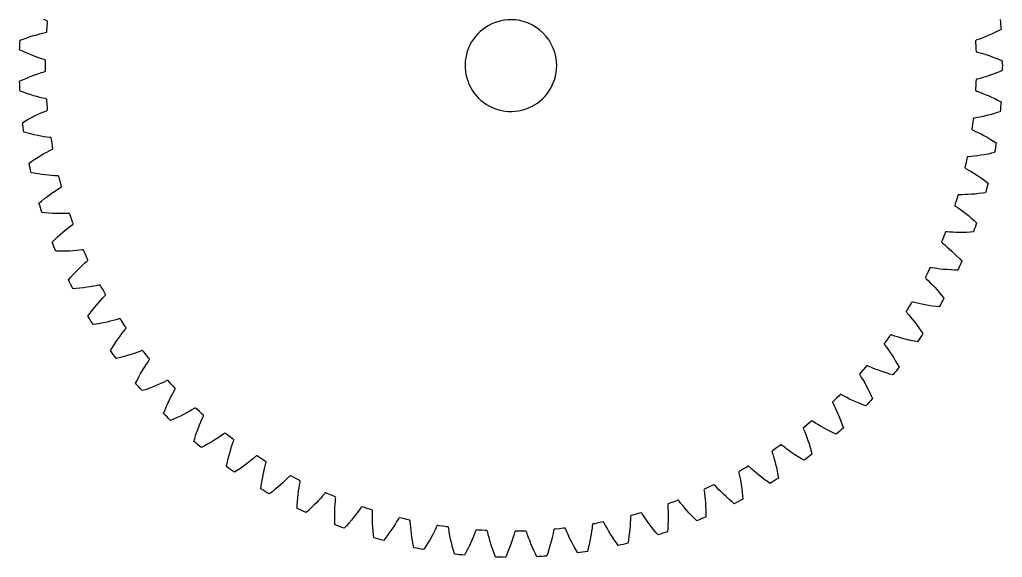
# Model space of a CAD drawing. Extents: x 12.3 to 98, y 54.1 to 139.9.
# Drawn here: x 12.3 to 98, y 54.1 to 101 of the extents above; entities that cross this region are included whole.
import ezdxf

# ---------------------------------------------------------------- set-up
doc = ezdxf.new("R2010")
doc.units = 0
doc.layers.get('0').update_dxf_attribs({"linetype": 'CONTINUOUS'})

msp = doc.modelspace()

# ---------------------------------------------------------------- linework, layer by layer
at = {"color": 7}
for points in [[(12.312744, 99.262308), (12.57053, 99.357793), (12.890465, 99.469573), (13.198261, 99.569919), (13.490773, 99.658543), (13.767606, 99.73613), (14.030981, 99.804029), (14.278988, 99.862441), (14.517491, 99.913302), (14.575821, 99.929879), (14.615591, 99.949791), (14.628481, 99.960751), (14.636681, 99.972254), (14.640181, 99.984201), (14.649881, 100.116143), (14.675551, 100.435234), (14.703451, 100.754138), (14.715911, 100.885847), (14.714411, 100.898214), (14.708211, 100.910925), (14.697331, 100.923881), (14.661441, 100.950146), (14.606691, 100.976219), (14.38001, 101.066142)], [(97.922863, 100.19772), (97.679077, 100.070679), (97.375674, 99.919681), (97.082882, 99.781549), (96.803784, 99.656963), (96.538858, 99.545291), (96.286069, 99.444917), (96.047338, 99.355882), (95.817091, 99.27553), (95.761301, 99.251773), (95.724341, 99.227034), (95.712921, 99.214545), (95.706221, 99.202103), (95.704221, 99.189809), (95.711121, 99.057694), (95.725641, 98.737901), (95.737931, 98.418015), (95.742131, 98.285783), (95.745131, 98.273699), (95.752831, 98.261862), (95.765251, 98.250372), (95.804151, 98.228812), (95.861741, 98.209807), (96.097905, 98.149003), (96.343249, 98.080257), (96.60355, 98.001388), (96.876891, 97.912277), (97.165435, 97.811481), (97.468759, 97.698334), (97.783733, 97.573254), (98.037294, 97.467058)], [(12.276765, 95.670203), (12.525657, 95.786925), (12.835117, 95.925085), (13.133437, 96.050835), (13.417507, 96.163625), (13.686877, 96.264105), (13.943647, 96.353805), (14.185896, 96.432765), (14.419306, 96.503405), (14.476046, 96.524805), (14.514006, 96.547975), (14.525936, 96.559975), (14.533136, 96.572125), (14.535636, 96.584325), (14.534236, 96.716615), (14.533105, 97.036738), (14.534205, 97.356858), (14.535605, 97.489147), (14.533105, 97.501347), (14.525905, 97.513497), (14.513975, 97.525497), (14.476015, 97.548667), (14.419275, 97.570067), (14.185865, 97.640707), (13.943616, 97.719667), (13.686846, 97.809367), (13.417476, 97.909847), (13.133406, 98.022637), (12.835086, 98.148387), (12.525626, 98.286547), (12.276734, 98.403269)], [(98.037294, 96.607264), (97.783733, 96.501068), (97.468759, 96.375988), (97.165435, 96.262841), (96.876891, 96.162045), (96.60355, 96.072933), (96.343249, 95.994065), (96.097905, 95.925319), (95.861741, 95.864515), (95.804151, 95.84551), (95.765251, 95.82395), (95.752831, 95.81246), (95.745131, 95.800623), (95.742131, 95.788539), (95.737931, 95.656306), (95.725641, 95.33642), (95.711121, 95.016628), (95.704221, 94.884513), (95.706221, 94.872219), (95.712921, 94.859777), (95.724341, 94.847288), (95.761301, 94.822549), (95.817091, 94.798792), (96.047338, 94.71844), (96.286069, 94.629405), (96.538858, 94.529031), (96.803784, 94.417359), (97.082882, 94.292772), (97.375674, 94.15464), (97.679077, 94.003643), (97.922863, 93.876601)], [(12.779667, 92.22483), (13.076481, 92.3884), (13.363232, 92.538672), (13.636868, 92.674837), (13.896885, 92.797504), (14.145248, 92.908376), (14.380041, 93.00733), (14.606722, 93.097253), (14.661472, 93.123326), (14.697362, 93.149591), (14.708242, 93.162547), (14.714442, 93.175258), (14.715942, 93.187625), (14.703482, 93.319334), (14.675582, 93.638238), (14.649912, 93.957329), (14.640212, 94.089271), (14.636712, 94.101218), (14.628512, 94.112721), (14.615622, 94.123681), (14.575852, 94.143593), (14.517522, 94.16017), (14.279019, 94.211031), (14.031012, 94.269443), (13.767637, 94.337342), (13.490804, 94.414929), (13.198292, 94.503553), (12.890496, 94.603899), (12.570561, 94.715679), (12.312775, 94.811164)], [(97.850913, 93.019823), (97.589355, 92.935217), (97.265019, 92.836932), (96.953291, 92.749563), (96.657324, 92.673266), (96.377485, 92.607339), (96.111497, 92.550528), (95.861261, 92.502553), (95.620838, 92.461724), (95.561858, 92.447604), (95.521298, 92.429374), (95.507958, 92.418964), (95.499258, 92.407815), (95.495258, 92.396026), (95.480058, 92.264605), (95.441048, 91.946869), (95.399818, 91.629413), (95.381858, 91.498341), (95.382819, 91.485923), (95.388419, 91.472964), (95.398749, 91.459563), (95.433509, 91.431818), (95.487119, 91.403475), (95.709835, 91.304138), (95.940278, 91.195438), (96.183781, 91.074264), (96.438434, 90.940815), (96.706128, 90.793311), (96.986335, 90.631164), (97.276038, 90.455307), (97.508339, 90.308312)], [(12.541799, 92.088116), (12.779667, 92.22483)], [(13.105234, 88.540318), (13.331175, 88.696912), (13.613261, 88.884745), (13.886432, 89.058485), (14.147713, 89.217069), (14.396554, 89.361064), (14.634769, 89.49233), (14.860459, 89.610583), (15.078819, 89.71916), (15.131199, 89.749723), (15.164759, 89.778899), (15.174559, 89.792721), (15.179659, 89.805905), (15.180099, 89.818353), (15.156669, 89.948558), (15.102179, 90.264008), (15.049899, 90.579832), (15.029209, 90.710501), (15.024709, 90.722111), (15.015609, 90.732887), (15.001849, 90.742727), (14.960559, 90.759242), (14.901049, 90.77088), (14.659127, 90.801605), (14.407101, 90.839059), (14.138968, 90.884682), (13.856614, 90.938832), (13.557713, 91.002668), (13.242599, 91.076906), (12.914432, 91.161523), (12.64956, 91.235102)], [(97.364952, 89.460559), (97.097231, 89.398136), (96.765808, 89.327336), (96.447863, 89.266358), (96.14655, 89.215094), (95.862175, 89.172815), (95.592367, 89.138461), (95.338994, 89.111593), (95.095997, 89.091025), (95.036047, 89.081885), (94.994097, 89.067114), (94.979937, 89.057854), (94.970337, 89.047471), (94.965337, 89.03606), (94.939197, 88.906372), (94.873737, 88.593015), (94.806088, 88.280123), (94.777228, 88.151013), (94.777147, 88.138558), (94.781647, 88.125172), (94.790847, 88.110954), (94.823157, 88.080398), (94.874206, 88.047669), (95.087829, 87.930044), (95.308368, 87.802443), (95.540878, 87.661318), (95.78347, 87.507028), (96.037882, 87.337642), (96.303538, 87.152616), (96.577511, 86.953135), (96.796696, 86.787216)], [(13.963646, 85.052115), (14.17569, 85.227067), (14.441068, 85.437846), (14.698743, 85.633834), (14.945839, 85.813726), (15.181758, 85.978039), (15.408154, 86.128777), (15.623156, 86.265501), (15.831666, 86.391969), (15.881296, 86.426809), (15.912306, 86.458689), (15.920906, 86.473279), (15.924906, 86.486839), (15.924303, 86.499279), (15.890063, 86.627067), (15.809363, 86.936852), (15.730843, 87.247193), (15.699293, 87.375672), (15.693793, 87.386864), (15.683783, 87.396834), (15.669243, 87.405494), (15.626713, 87.418496), (15.566433, 87.425116), (15.322789, 87.43549), (15.068513, 87.451724), (14.797502, 87.47475), (14.511607, 87.505084), (14.208412, 87.543685), (13.888192, 87.591295), (13.554096, 87.648155), (13.283996, 87.699313)], [(96.582874, 85.954435), (96.310869, 85.914635), (95.974684, 85.871815), (95.652751, 85.837655), (95.348205, 85.811785), (95.06129, 85.793455), (94.789554, 85.781795), (94.534822, 85.776195), (94.290956, 85.776033), (94.230456, 85.771933), (94.187416, 85.760723), (94.172526, 85.752723), (94.162106, 85.743223), (94.156206, 85.732273), (94.119306, 85.605227), (94.027856, 85.298447), (93.934256, 84.992313), (93.894686, 84.866071), (93.893586, 84.853672), (93.896986, 84.839952), (93.904986, 84.825012), (93.934626, 84.791862), (93.982756, 84.754972), (94.185786, 84.619884), (94.394875, 84.474276), (94.61476, 84.31419), (94.843591, 84.140142), (95.082936, 83.950061), (95.332178, 83.743454), (95.588497, 83.521747), (95.79303, 83.338069)], [(15.110971, 81.648035), (15.307632, 81.840116), (15.554443, 82.072362), (15.794814, 82.289225), (16.02599, 82.489162), (16.247333, 82.67264), (16.460321, 82.841793), (16.663129, 82.996029), (16.860324, 83.139501), (16.906874, 83.178371), (16.935104, 83.212731), (16.942404, 83.227991), (16.945204, 83.241841), (16.943604, 83.254191), (16.898784, 83.378665), (16.792449, 83.68061), (16.68823, 83.983293), (16.64604, 84.108681), (16.63964, 84.119381), (16.62883, 84.128481), (16.61362, 84.135881), (16.57015, 84.145281), (16.50953, 84.146781), (16.265872, 84.136731), (16.01113, 84.131631), (15.739143, 84.131899), (15.451712, 84.138199), (15.14635, 84.151289), (14.823269, 84.171939), (14.485586, 84.200639), (14.212152, 84.229019)], [(95.510273, 82.526101), (95.235891, 82.509201), (94.897302, 82.494661), (94.573641, 82.487561), (94.267998, 82.487264), (93.980555, 82.492964), (93.708796, 82.504084), (93.45449, 82.519844), (93.211467, 82.540084), (93.150837, 82.541074), (93.107017, 82.533474), (93.091507, 82.526674), (93.080317, 82.518074), (93.073517, 82.507654), (93.026107, 82.384143), (92.909304, 82.08609), (92.790418, 81.788863), (92.740428, 81.666375), (92.738228, 81.654105), (92.740428, 81.640155), (92.747128, 81.624605), (92.773888, 81.589085), (92.818768, 81.548305), (93.009783, 81.396701), (93.205954, 81.234108), (93.411672, 81.056184), (93.625137, 80.863598), (93.847738, 80.654155), (94.078817, 80.427417), (94.315685, 80.185039), (94.504131, 79.984891)], [(16.539178, 78.351833), (16.719078, 78.559696), (16.945589, 78.811779), (17.166969, 79.047995), (17.380604, 79.266576), (17.585817, 79.467932), (17.783904, 79.654314), (17.973094, 79.82498), (18.157593, 79.984449), (18.200723, 80.027079), (18.225973, 80.063689), (18.231973, 80.079499), (18.233673, 80.093539), (18.230973, 80.105709), (18.175893, 80.225997), (18.044666, 80.517985), (17.915484, 80.810885), (17.862944, 80.932303), (17.855644, 80.942433), (17.844104, 80.950633), (17.828324, 80.956733), (17.784224, 80.962433), (17.723684, 80.958933), (17.481721, 80.928533), (17.228299, 80.902133), (16.957244, 80.879643), (16.670294, 80.861873), (16.364907, 80.849373), (16.041231, 80.842873), (15.702331, 80.84322), (15.427482, 80.84862)], [(94.154422, 79.199431), (93.879588, 79.205531), (93.54097, 79.219371), (93.217849, 79.239381), (92.913253, 79.264661), (92.627298, 79.294431), (92.357423, 79.328251), (92.105328, 79.365241), (91.864851, 79.405751), (91.804511, 79.411851), (91.760211, 79.407951), (91.744192, 79.402551), (91.732322, 79.394851), (91.724622, 79.385051), (91.667042, 79.265939), (91.525709, 78.978706), (91.382369, 78.692469), (91.322299, 78.574594), (91.319099, 78.562554), (91.320199, 78.548464), (91.325499, 78.532414), (91.349199, 78.494784), (91.390509, 78.450384), (91.568168, 78.283329), (91.750045, 78.10489), (91.940153, 77.910376), (92.136753, 77.700604), (92.341048, 77.473269), (92.552344, 77.22799), (92.7681, 76.966641), (92.939137, 76.751426)], [(18.238162, 75.186648), (18.400037, 75.408837), (18.604659, 75.67899), (18.805499, 75.932902), (19.000094, 76.168592), (19.187738, 76.386414), (19.369534, 76.588718), (19.54378, 76.774616), (19.714288, 76.948965), (19.753698, 76.995055), (19.775798, 77.033645), (19.780498, 77.049905), (19.780971, 77.064025), (19.777271, 77.075925), (19.712321, 77.191182), (19.557121, 77.471166), (19.403883, 77.752229), (19.341373, 77.868825), (19.333273, 77.878325), (19.321093, 77.885525), (19.304853, 77.890325), (19.260423, 77.892325), (19.200393, 77.883725), (18.961824, 77.833185), (18.711499, 77.785675), (18.443276, 77.740585), (18.158819, 77.698865), (17.85555, 77.660855), (17.533549, 77.627335), (17.195808, 77.599325), (16.921473, 77.581705)], [(92.524928, 75.997984), (92.25157, 76.027074), (91.915298, 76.069204), (91.594985, 76.116174), (91.293574, 76.166854), (91.011113, 76.220444), (90.745014, 76.276734), (90.496899, 76.334684), (90.260655, 76.395174), (90.201035, 76.406264), (90.156565, 76.406109), (90.140145, 76.402009), (90.127675, 76.395309), (90.119175, 76.386209), (90.051835, 76.272333), (89.886962, 75.997933), (89.720173, 75.724694), (89.650453, 75.612258), (89.646253, 75.600518), (89.646134, 75.586389), (89.650134, 75.569939), (89.670604, 75.530459), (89.708054, 75.482759), (89.871111, 75.301423), (90.03742, 75.108391), (90.210585, 74.898651), (90.388943, 74.673163), (90.573498, 74.429531), (90.763528, 74.167431), (90.956658, 73.888945), (91.109087, 73.660173)], [(20.196004, 72.174764), (20.338718, 72.409718), (20.520017, 72.696046), (20.698905, 72.965874), (20.873096, 73.217021), (21.041855, 73.44978), (21.206085, 73.666587), (21.364164, 73.866414), (21.519485, 74.054418), (21.554905, 74.103638), (21.573705, 74.143948), (21.577005, 74.160548), (21.576295, 74.174668), (21.571595, 74.186218), (21.497225, 74.295636), (21.319141, 74.561651), (21.142922, 74.828905), (21.070872, 74.939862), (21.062072, 74.948662), (21.049332, 74.954762), (21.032752, 74.958162), (20.988312, 74.956462), (20.929212, 74.942892), (20.695709, 74.872562), (20.450238, 74.804272), (20.18673, 74.736892), (19.906761, 74.671512), (19.607737, 74.608252), (19.28967, 74.547902), (18.955458, 74.491722), (18.683558, 74.451212)], [(90.633284, 72.944033), (90.36332, 72.995893), (90.031753, 73.066013), (89.716493, 73.139623), (89.420379, 73.215343), (89.143393, 73.292383), (88.882938, 73.370743), (88.640543, 73.449253), (88.410189, 73.529303), (88.351709, 73.545343), (88.307379, 73.548943), (88.290669, 73.546243), (88.277689, 73.540643), (88.268489, 73.532243), (88.191859, 73.424401), (88.004603, 73.16476), (87.815535, 72.906436), (87.736655, 72.800228), (87.731555, 72.788878), (87.730255, 72.774808), (87.732855, 72.758088), (87.749945, 72.717028), (87.783265, 72.666368), (87.930577, 72.472026), (88.080149, 72.265755), (88.235156, 72.04226), (88.394021, 71.802638), (88.557542, 71.544417), (88.724973, 71.267335), (88.894123, 70.973665), (89.026873, 70.732941)], [(22.398953, 69.337276), (22.521506, 69.583347), (22.67821, 69.883843), (22.833893, 70.167693), (22.986457, 70.432535), (23.135148, 70.678599), (23.28066, 70.908389), (23.421463, 71.120742), (23.560507, 71.321084), (23.591677, 71.373104), (23.607037, 71.414844), (23.608937, 71.431664), (23.607037, 71.445674), (23.601437, 71.456794), (23.518177, 71.559606), (23.318458, 71.809786), (23.120494, 72.061358), (23.039414, 72.165896), (23.029914, 72.173896), (23.016714, 72.178896), (22.999914, 72.180896), (22.955774, 72.175496), (22.898014, 72.157026), (22.671214, 72.067406), (22.432319, 71.978816), (22.175373, 71.889616), (21.901856, 71.801046), (21.609173, 71.712986), (21.297273, 71.626236), (20.968933, 71.542296), (20.701377, 71.479176)], [(88.492816, 70.059126), (88.228137, 70.133396), (87.903601, 70.231016), (87.595607, 70.330756), (87.306868, 70.430992), (87.0373, 70.530942), (86.784315, 70.630822), (86.549339, 70.729342), (86.326491, 70.828382), (86.269551, 70.849262), (86.225681, 70.856562), (86.208811, 70.855262), (86.195411, 70.850762), (86.185511, 70.843162), (86.100121, 70.742111), (85.891796, 70.49905), (85.681775, 70.257452), (85.594285, 70.158222), (85.588185, 70.147342), (85.585685, 70.133422), (85.586885, 70.116542), (85.600485, 70.074202), (85.629455, 70.020932), (85.759988, 69.814943), (85.891776, 69.596879), (86.027538, 69.361199), (86.165794, 69.109124), (86.307134, 68.838125), (86.450793, 68.548005), (86.594776, 68.241211), (86.706918, 67.990222)], [(24.831692, 66.694092), (24.933225, 66.949557), (25.064234, 67.262111), (25.195619, 67.557993), (25.325487, 67.834672), (25.453066, 68.092316), (25.578839, 68.333475), (25.70138, 68.556866), (25.823172, 68.768141), (25.849882, 68.822581), (25.861692, 68.865451), (25.862174, 68.882371), (25.859074, 68.896171), (25.852574, 68.906781), (25.761004, 69.002261), (25.541051, 69.234852), (25.32273, 69.468975), (25.23318, 69.566365), (25.223, 69.573565), (25.20942, 69.577465), (25.19251, 69.578046), (25.14898, 69.568946), (25.09297, 69.545706), (24.874465, 69.437421), (24.643821, 69.329149), (24.395239, 69.218767), (24.130094, 69.107617), (23.845806, 68.995378), (23.542258, 68.882832), (23.222095, 68.771706), (22.96076, 68.686416)], [(86.118349, 67.36346), (85.860814, 67.45962), (85.545585, 67.584055), (85.247017, 67.709214), (84.967679, 67.833259), (84.70742, 67.955414), (84.463679, 68.07611), (84.237771, 68.193945), (84.023992, 68.311286), (83.969002, 68.336856), (83.925892, 68.347766), (83.908972, 68.347893), (83.895242, 68.344593), (83.884772, 68.337893), (83.791232, 68.244343), (83.563299, 68.019566), (83.333798, 67.79639), (83.238308, 67.70483), (83.231308, 67.6945), (83.227708, 67.68084), (83.227482, 67.66392), (83.237482, 67.62059), (83.261892, 67.56508), (83.37473, 67.348891), (83.487809, 67.120564), (83.603373, 66.874349), (83.720051, 66.61159), (83.838219, 66.329715), (83.957098, 66.028591), (84.074904, 65.710825), (84.165654, 65.451333)], [(27.477054, 64.263717), (27.556854, 64.526782), (27.661251, 64.849202), (27.767415, 65.155041), (27.873676, 65.441617), (27.979248, 65.709032), (28.084401, 65.959871), (28.187819, 66.192732), (28.291505, 66.413456), (28.313565, 66.469946), (28.321765, 66.513656), (28.32083, 66.530556), (28.31663, 66.544046), (28.30923, 66.554076), (28.20999, 66.641566), (27.971345, 66.854936), (27.734199, 67.069971), (27.636819, 67.159521), (27.626069, 67.165821), (27.612209, 67.168621), (27.595309, 67.167785), (27.552689, 67.155075), (27.498819, 67.127225), (27.290142, 67.001035), (27.069366, 66.873842), (26.830893, 66.743046), (26.575979, 66.610099), (26.30208, 66.474465), (26.009015, 66.336914), (25.699273, 66.199388), (25.445991, 66.092527)], [(83.526703, 64.876018), (83.278118, 64.993391), (82.974407, 65.143768), (82.687358, 65.293471), (82.41938, 65.440456), (82.170256, 65.583961), (81.93747, 65.724629), (81.722214, 65.860954), (81.519004, 65.995772), (81.466344, 66.025852), (81.424294, 66.040332), (81.407444, 66.041832), (81.393484, 66.039632), (81.382484, 66.033832), (81.281439, 65.948432), (81.035496, 65.743517), (80.788126, 65.540328), (80.685308, 65.457078), (80.677508, 65.447378), (80.672708, 65.434068), (80.671108, 65.417228), (80.677408, 65.373208), (80.697088, 65.315848), (80.791438, 65.090974), (80.885018, 64.853987), (80.979578, 64.598965), (81.073858, 64.327363), (81.168028, 64.036589), (81.261288, 63.726573), (81.352088, 63.400064), (81.420798, 63.133889)], [(30.31644, 62.063171), (30.37395, 62.33199), (30.451, 62.662016), (30.5312, 62.975665), (30.61311, 63.270127), (30.69594, 63.545438), (30.77973, 63.804196), (30.8633, 64.044895), (30.94815, 64.273521), (30.96541, 64.331651), (30.96991, 64.375891), (30.96761, 64.392651), (30.96231, 64.405751), (30.95411, 64.415151), (30.847896, 64.494021), (30.592234, 64.686673), (30.337926, 64.88111), (30.233394, 64.9622), (30.222154, 64.9676), (30.208114, 64.9692), (30.191344, 64.967), (30.149934, 64.95077), (30.098584, 64.91851), (29.901198, 64.775301), (29.69184, 64.630081), (29.465149, 64.479788), (29.222253, 64.325977), (28.960664, 64.1679), (28.680136, 64.006307), (28.382988, 63.843344), (28.139536, 63.715664)], [(80.735947, 62.614059), (80.498174, 62.751348), (80.208111, 62.926611), (79.934596, 63.099809), (79.679856, 63.268701), (79.443614, 63.432548), (79.223416, 63.592202), (79.020323, 63.746062), (78.829106, 63.897411), (78.779156, 63.931791), (78.738466, 63.949741), (78.721806, 63.952641), (78.707706, 63.951641), (78.696256, 63.946741), (78.588419, 63.870101), (78.326192, 63.686484), (78.062687, 63.504707), (77.953264, 63.430347), (77.944664, 63.421347), (77.938764, 63.408487), (77.935764, 63.391847), (77.938364, 63.347457), (77.953174, 63.288657), (78.028384, 63.056678), (78.101804, 62.812691), (78.174684, 62.550652), (78.245904, 62.272113), (78.315404, 61.974479), (78.382404, 61.657746), (78.445564, 61.324784), (78.491764, 61.053792)], [(33.330082, 60.10796), (33.364892, 60.380649), (33.414052, 60.715964), (33.467722, 61.035224), (33.524702, 61.335508), (33.584202, 61.616785), (33.646052, 61.881647), (33.709192, 62.128494), (33.774612, 62.363419), (33.786942, 62.422789), (33.787719, 62.467259), (33.784019, 62.483759), (33.777619, 62.496369), (33.768619, 62.505069), (33.656178, 62.574779), (33.385291, 62.745363), (33.115605, 62.917837), (33.004654, 62.989897), (32.993004, 62.994297), (32.978874, 62.994711), (32.962354, 62.991111), (32.922454, 62.971471), (32.873984, 62.935031), (32.689273, 62.775808), (32.492802, 62.613578), (32.279482, 62.444844), (32.050308, 62.271247), (31.802864, 62.091835), (31.536842, 61.907335), (31.254373, 61.720079), (31.022459, 61.572475)], [(77.765816, 60.593091), (77.540286, 60.750277), (77.265906, 60.949198), (77.007843, 61.144675), (76.768129, 61.334292), (76.546426, 61.517333), (76.340359, 61.694853), (76.150853, 61.865167), (75.972972, 62.031986), (75.926072, 62.070426), (75.887032, 62.091716), (75.870672, 62.096016), (75.856542, 62.096193), (75.844722, 62.092293), (75.73085, 62.024943), (75.454178, 61.863913), (75.176386, 61.704823), (75.061124, 61.639883), (75.051824, 61.631583), (75.044924, 61.619253), (75.040524, 61.602923), (75.039424, 61.558463), (75.049224, 61.498623), (75.104754, 61.261164), (75.157494, 61.01189), (75.208194, 60.74467), (75.255864, 60.461149), (75.300224, 60.158742), (75.340484, 59.837516), (75.375564, 59.500435), (75.398924, 59.226528)], [(36.496625, 58.411834), (36.508495, 58.686479), (36.529425, 59.024733), (36.556195, 59.347365), (36.587845, 59.651364), (36.623595, 59.936632), (36.663065, 60.205739), (36.705325, 60.457004), (36.750865, 60.69658), (36.758165, 60.75678), (36.755265, 60.80116), (36.750165, 60.81729), (36.742765, 60.82932), (36.733165, 60.83722), (36.615286, 60.89728), (36.331075, 61.044598), (36.047903, 61.193901), (35.931311, 61.256421), (35.919341, 61.259821), (35.905231, 61.259052), (35.889071, 61.254052), (35.850951, 61.231142), (35.805701, 61.190772), (35.634963, 61.016651), (35.452754, 60.83855), (35.254301, 60.652557), (35.040458, 60.460392), (34.808894, 60.260904), (34.559244, 60.054791), (34.293434, 59.844556), (34.074685, 59.678064)], [(74.636972, 58.828189), (74.425386, 59.003696), (74.168614, 59.224878), (73.927813, 59.441264), (73.704807, 59.650275), (73.499197, 59.851225), (73.308707, 60.045365), (73.134117, 60.230939), (72.97082, 60.412058), (72.9273, 60.454288), (72.89017, 60.478768), (72.87423, 60.484468), (72.86016, 60.485868), (72.84805, 60.482968), (72.728942, 60.425388), (72.439765, 60.288074), (72.149635, 60.152787), (72.029344, 60.097717), (72.019344, 60.090217), (72.011444, 60.078507), (72.005644, 60.062607), (72.000844, 60.018398), (72.005644, 59.957948), (72.041104, 59.716675), (72.072804, 59.463862), (72.100964, 59.193337), (72.124744, 58.906821), (72.143644, 58.601763), (72.156884, 58.278294), (72.163684, 57.93946), (72.164045, 57.664558)], [(39.793924, 56.986612), (39.782774, 57.261288), (39.775374, 57.600107), (39.775054, 57.923847), (39.781154, 58.229429), (39.792914, 58.516688), (39.809724, 58.788155), (39.830814, 59.042075), (39.856144, 59.284621), (39.858444, 59.345221), (39.851844, 59.389191), (39.845444, 59.404841), (39.837044, 59.416201), (39.826774, 59.423201), (39.704282, 59.473181), (39.408741, 59.5962), (39.114068, 59.721284), (38.992654, 59.773834), (38.980434, 59.776234), (38.966434, 59.774334), (38.950744, 59.768034), (38.914674, 59.742014), (38.872955, 59.698004), (38.717385, 59.510206), (38.550719, 59.317482), (38.368525, 59.115536), (38.171511, 58.906151), (37.957453, 58.687985), (37.725925, 58.461705), (37.47864, 58.229965), (37.274589, 58.045752)], [(43.199126, 55.842236), (43.165026, 56.115016), (43.129256, 56.452023), (43.101846, 56.774601), (43.082356, 57.079621), (43.070036, 57.366857), (43.064036, 57.638779), (43.0638, 57.893572), (43.0687, 58.137387), (43.0659, 58.197967), (43.05559, 58.241227), (43.04789, 58.256277), (43.03859, 58.266897), (43.02776, 58.273097), (42.901515, 58.312657), (42.596717, 58.410517), (42.292611, 58.510507), (42.167225, 58.552707), (42.154845, 58.554107), (42.141055, 58.551007), (42.125955, 58.543407), (42.092185, 58.514467), (42.054295, 58.467117), (41.914986, 58.26696), (41.765031, 58.060967), (41.600375, 57.844483), (41.421573, 57.619347), (41.226521, 57.384034), (41.01474, 57.139174), (40.787713, 56.887555), (40.599793, 56.686913)], [(71.371433, 57.331375), (71.175296, 57.52395), (70.937932, 57.765843), (70.716083, 58.00162), (70.511348, 58.228558), (70.323275, 58.446009), (70.149698, 58.655408), (69.991249, 58.854941), (69.84368, 59.049089), (69.80384, 59.094809), (69.76889, 59.122309), (69.75348, 59.129309), (69.73957, 59.131809), (69.72726, 59.129909), (69.603752, 59.082489), (69.3041, 58.969854), (69.003666, 58.859319), (68.879189, 58.814509), (68.868629, 58.807909), (68.859729, 58.796909), (68.852629, 58.781539), (68.844129, 58.737879), (68.843849, 58.677239), (68.858999, 58.433845), (68.869429, 58.179266), (68.874829, 57.907333), (68.874546, 57.619833), (68.867846, 57.314263), (68.853966, 56.99082), (68.832336, 56.652611), (68.809696, 56.378644)], [(46.6881, 54.987025), (46.631297, 55.255994), (46.567453, 55.588827), (46.513147, 55.90798), (46.468205, 56.2103), (46.431891, 56.495498), (46.403195, 56.765967), (46.381639, 57.019846), (46.366165, 57.263219), (46.358285, 57.323349), (46.344395, 57.365599), (46.335435, 57.379949), (46.325255, 57.389749), (46.313951, 57.394949), (46.184839, 57.423809), (45.872921, 57.495819), (45.561515, 57.570009), (45.433038, 57.601569), (45.420587, 57.601911), (45.407109, 57.597611), (45.392702, 57.588711), (45.361476, 57.557041), (45.327685, 57.506691), (45.205612, 57.295579), (45.073421, 57.07776), (44.927457, 56.848258), (44.768121, 56.60895), (44.593443, 56.358141), (44.402894, 56.096418), (44.197719, 55.826683), (44.027247, 55.611021)], [(67.991984, 56.112953), (67.812739, 56.32133), (67.596448, 56.582236), (67.395106, 56.83575), (67.210079, 57.079023), (67.040862, 57.311449), (66.885415, 57.534638), (66.744219, 57.74673), (66.613413, 57.952546), (66.577543, 58.001446), (66.545013, 58.031776), (66.530243, 58.040076), (66.516603, 58.043776), (66.504173, 58.042912), (66.37713, 58.006002), (66.069104, 57.918842), (65.760475, 57.833832), (65.632684, 57.799592), (65.621614, 57.793892), (65.611814, 57.783672), (65.603414, 57.768952), (65.591304, 57.726162), (65.585904, 57.665762), (65.580604, 57.421953), (65.569694, 57.167393), (65.552354, 56.895961), (65.528014, 56.609493), (65.495774, 56.305556), (65.454884, 55.984409), (65.405034, 55.649194), (65.359544, 55.378082)], [(50.236406, 54.426663), (50.157296, 54.689936), (50.065826, 55.016259), (49.985004, 55.329749), (49.914922, 55.627248), (49.85487, 55.908407), (49.803642, 56.175526), (49.760918, 56.426712), (49.725133, 56.667937), (49.712251, 56.727197), (49.694875, 56.768137), (49.684746, 56.781697), (49.673781, 56.790597), (49.662079, 56.794897), (49.531005, 56.812847), (49.214155, 56.858507), (48.897633, 56.906377), (48.766966, 56.927077), (48.75453, 56.926376), (48.741456, 56.920976), (48.727842, 56.910926), (48.699375, 56.876756), (48.669916, 56.823756), (48.565936, 56.603169), (48.452435, 56.375053), (48.326187, 56.134141), (48.187435, 55.882339), (48.034357, 55.617793), (47.866377, 55.341044), (47.684492, 55.055086), (47.532664, 54.825915)], [(60.987411, 54.54396), (60.845313, 54.779287), (60.675563, 55.07261), (60.519319, 55.356152), (60.377453, 55.626876), (60.249367, 55.884267), (60.133318, 56.130254), (60.029469, 56.362924), (59.934818, 56.587671), (59.907604, 56.641861), (59.880593, 56.677191), (59.867412, 56.687801), (59.854574, 56.693701), (59.842178, 56.694901), (59.710758, 56.679691), (59.392509, 56.645111), (59.074026, 56.612761), (58.942315, 56.600321), (58.930444, 56.596521), (58.919115, 56.588121), (58.908428, 56.575001), (58.889353, 56.534831), (58.874001, 56.476161), (58.828146, 56.236646), (58.774941, 55.987469), (58.712572, 55.722729), (58.640799, 55.444332), (58.55832, 55.150028), (58.464442, 54.840198), (58.359386, 54.517992), (58.26932, 54.258263)], [(64.522633, 55.181686), (64.361341, 55.404298), (64.167642, 55.682388), (63.988219, 55.95186), (63.824198, 56.209764), (63.675023, 56.455535), (63.538798, 56.690948), (63.415843, 56.914112), (63.302718, 57.13015), (63.271065, 57.18187), (63.241192, 57.21482), (63.227169, 57.22432), (63.213881, 57.22912), (63.201427, 57.2293), (63.071741, 57.20315), (62.757501, 57.14207), (62.442841, 57.08319), (62.312634, 57.05977), (62.30112, 57.05497), (62.290538, 57.04557), (62.280988, 57.0316), (62.265341, 56.98997), (62.254952, 56.930231), (62.2293, 56.687718), (62.197132, 56.434964), (62.157135, 56.165934), (62.10891, 55.882507), (62.051347, 55.582334), (61.983724, 55.265735), (61.905998, 54.935867), (61.837982, 54.669513)], [(53.819158, 54.165059), (53.718295, 54.420789), (53.599839, 54.738313), (53.493068, 55.04394), (53.398338, 55.334532), (53.31497, 55.60968), (53.24157, 55.871575), (53.177978, 56.118305), (53.122133, 56.35569), (53.104338, 56.41366), (53.083597, 56.453), (53.07237, 56.46566), (53.060697, 56.47366), (53.048679, 56.47696), (52.916562, 56.48386), (52.597004, 56.50284), (52.277586, 56.52406), (52.145644, 56.53376), (52.133311, 56.53206), (52.120732, 56.52566), (52.108007, 56.51451), (52.082499, 56.47808), (52.057578, 56.42279), (51.972421, 56.194276), (51.878406, 55.957462), (51.772761, 55.706831), (51.655565, 55.444302), (51.525161, 55.167875), (51.380927, 54.878039), (51.223609, 54.577865), (51.09149, 54.336793)], [(57.411224, 54.204273), (57.289317, 54.450683), (57.144706, 54.757181), (57.012736, 55.052802), (56.894022, 55.334448), (56.787923, 55.601655), (56.692865, 55.85649), (56.608849, 56.097033), (56.533336, 56.328913), (56.510752, 56.385193), (56.486792, 56.422663), (56.474545, 56.434343), (56.462246, 56.441343), (56.449996, 56.443643), (56.317764, 56.439443), (55.997738, 56.431643), (55.677665, 56.426043), (55.545375, 56.424643), (55.53323, 56.421843), (55.521234, 56.414343), (55.509486, 56.402163), (55.487116, 56.363723), (55.466909, 56.306543), (55.401173, 56.071705), (55.327304, 55.827854), (55.243001, 55.569262), (55.148184, 55.297847), (55.041368, 55.011477), (54.921893, 54.710589), (54.790244, 54.398304), (54.678761, 54.147022)]]:
    msp.add_lwpolyline(points, dxfattribs=at)
msp.add_lwpolyline([(55.147182, 101.036736)], close=True, dxfattribs=at)
for points in [[(55.147182, 101.036736), (53.529334, 101.036736), (52.070789, 100.062168), (51.451665, 98.567471)], [(57.975608, 99.865164), (57.225463, 100.615309), (56.208048, 101.036736), (55.147182, 101.036736)], [(97.850913, 101.054498), (97.877758, 100.769153), (97.901742, 100.483546), (97.922863, 100.19772)], [(59.147181, 97.036738), (59.147181, 98.097603), (58.725754, 99.115019), (57.975608, 99.865164)], [(12.276734, 98.403269), (12.285867, 98.689728), (12.297871, 98.976089), (12.312744, 99.262308)], [(51.451665, 98.567471), (50.832542, 97.072774), (51.174764, 95.352303), (52.318756, 94.208311)], [(56.677916, 93.341221), (58.172613, 93.960344), (59.147181, 95.418889), (59.147181, 97.036738)], [(98.037294, 97.467058), (98.040167, 97.180467), (98.040167, 96.893855), (98.037294, 96.607264)], [(12.312775, 94.811164), (12.297902, 95.097383), (12.285898, 95.383744), (12.276765, 95.670203)], [(52.318756, 94.208311), (53.462748, 93.06432), (55.183218, 92.722097), (56.677916, 93.341221)], [(97.922863, 93.876601), (97.901742, 93.590776), (97.877758, 93.305169), (97.850913, 93.019823)], [(12.64956, 91.235102), (12.610791, 91.519073), (12.574868, 91.803425), (12.541799, 92.088116)], [(97.508339, 90.308312), (97.463377, 90.025256), (97.415578, 89.742657), (97.364952, 89.460559)], [(13.283996, 87.699313), (13.2216, 87.979044), (13.16201, 88.259393), (13.105234, 88.540318)], [(96.796696, 86.787216), (96.728206, 86.508915), (96.656928, 86.231307), (96.582874, 85.954435)], [(14.212152, 84.229019), (14.126569, 84.502547), (14.043729, 84.776927), (13.963646, 85.052115)], [(95.79303, 83.338069), (95.701493, 83.066475), (95.607236, 82.795806), (95.510273, 82.526101)], [(15.427482, 80.84862), (15.31931, 81.114027), (15.213801, 81.380512), (15.110971, 81.648035)], [(94.504131, 79.984891), (94.390188, 79.721909), (94.273613, 79.460076), (94.154422, 79.199431)], [(16.921473, 77.581705), (16.791471, 77.83713), (16.664033, 78.093853), (16.539178, 78.351833)], [(92.939137, 76.751426), (92.803588, 76.498901), (92.665512, 76.247741), (92.524928, 75.997984)], [(18.683558, 74.451212), (18.532639, 74.694863), (18.384167, 74.94002), (18.238162, 75.186648)], [(91.109087, 73.660173), (90.952882, 73.419876), (90.794273, 73.181151), (90.633284, 72.944033)], [(20.701377, 71.479176), (20.5306, 71.709344), (20.362133, 71.941218), (20.196004, 72.174764)], [(89.026873, 70.732941), (88.85111, 70.506557), (88.673082, 70.281941), (88.492816, 70.059126)], [(22.96076, 68.686416), (22.771321, 68.901487), (22.584043, 69.118451), (22.398953, 69.337276)], [(86.706918, 67.990222), (86.512827, 67.77934), (86.316628, 67.570409), (86.118349, 67.36346)], [(25.445991, 66.092527), (25.23922, 66.290991), (25.034443, 66.491523), (24.831692, 66.694092)], [(84.165654, 65.451333), (83.954598, 65.257431), (83.741604, 65.06565), (83.526703, 64.876018)], [(28.139536, 63.715664), (27.916883, 63.896131), (27.696045, 64.078824), (27.477054, 64.263717)], [(81.420798, 63.133889), (81.194257, 62.958328), (80.965962, 62.785043), (80.735947, 62.614059)], [(31.022459, 61.572475), (30.785486, 61.733677), (30.550135, 61.897251), (30.31644, 62.063171)], [(78.491764, 61.053792), (78.251326, 60.897804), (78.009332, 60.744229), (77.765816, 60.593091)], [(34.074685, 59.678064), (33.825054, 59.818871), (33.576841, 59.962177), (33.330082, 60.10796)], [(75.398924, 59.226528), (75.146277, 59.091206), (74.89228, 58.95842), (74.636972, 58.828189)], [(37.274589, 58.045752), (37.014051, 58.165177), (36.754717, 58.287211), (36.496625, 58.411834)], [(72.164045, 57.664558), (71.900961, 57.550852), (71.636743, 57.439785), (71.371433, 57.331375)], [(40.599793, 56.686913), (40.330175, 56.784118), (40.061539, 56.884023), (39.793924, 56.986612)], [(44.027247, 55.611021), (43.750441, 55.685324), (43.474387, 55.762399), (43.199126, 55.842236)], [(68.809696, 56.378644), (68.53802, 56.28735), (68.265436, 56.198782), (67.991984, 56.112953)], [(47.532664, 54.825915), (47.250611, 54.876795), (46.969076, 54.930501), (46.6881, 54.987025)], [(65.359544, 55.378082), (65.081237, 55.309823), (64.802252, 55.244354), (64.522633, 55.181686)], [(51.09149, 54.336793), (50.806169, 54.363892), (50.521127, 54.393851), (50.236406, 54.426663)], [(54.678761, 54.147022), (54.392173, 54.150163), (54.105625, 54.156175), (53.819158, 54.165059)], [(58.26932, 54.258263), (57.983476, 54.2374), (57.697429, 54.219403), (57.411224, 54.204273)], [(61.837982, 54.669513), (61.554885, 54.624822), (61.271347, 54.582968), (60.987411, 54.54396)]]:
    msp.add_open_spline(points, degree=3, dxfattribs=at)

doc.saveas('drawing.dxf')
